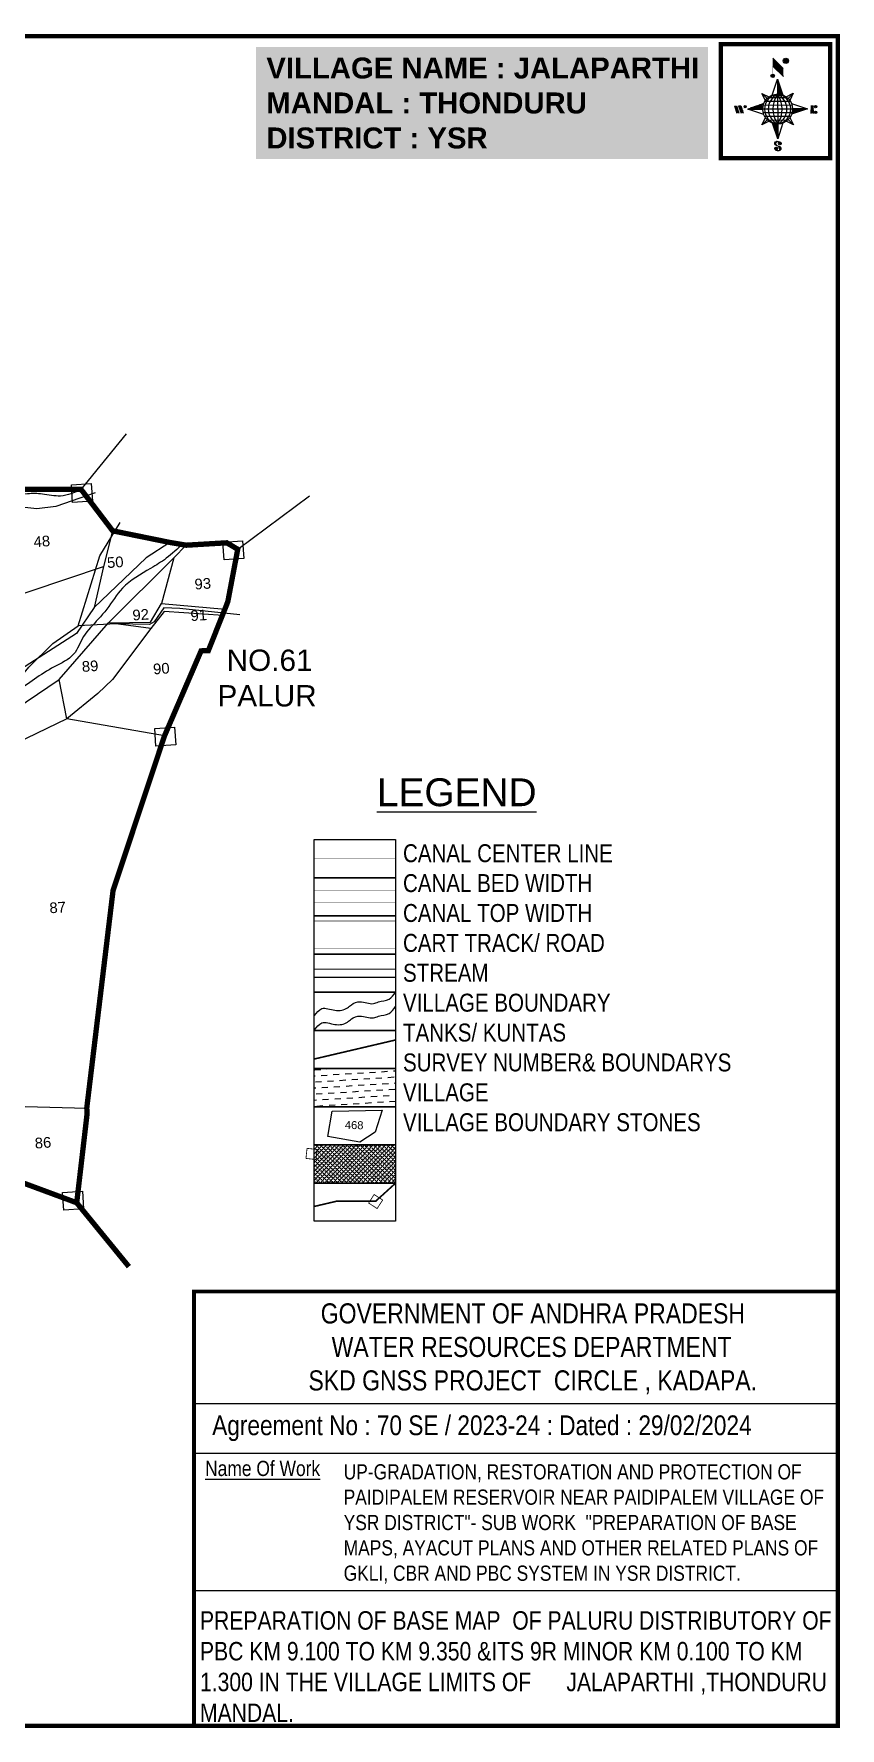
# Model space of a CAD drawing. Header units: inches. Extents: x 205954 to 222158, y 1601811 to 1609435.
# Drawn here: x 207983 to 209195, y 1603328 to 1605871 of the extents above; entities that cross this region are included whole.
import ezdxf
from ezdxf.enums import TextEntityAlignment as Align

# ---------------------------------------------------------------- set-up
doc = ezdxf.new("R2010")
doc.units = ezdxf.units.IN
doc.header["$LTSCALE"] = 15
doc.header["$MEASUREMENT"] = 0
doc.linetypes.add('ACAD_ISO02W100', pattern=[15, 12, -3])
doc.linetypes.add('HIDDEN2', pattern=[0.1875, 0.125, -0.0625])
for name, color, linetype in [('AQUADUCT', 1, 'Continuous'), ('bord', 1, 'Continuous'), ('BOUNDRY STONES', 240, 'Continuous'), ('CANAL1', 7, 'Continuous'), ('FRAME 025', 7, 'Continuous'), ('PAPER SIZE', 5, 'Continuous'), ('PLOT NO', 7, 'Continuous'), ('PLOTS', 7, 'Continuous'), ('PLOTS NO', 7, 'Continuous'), ('ROADS', 1, 'Continuous'), ('STREAMS', 4, 'Continuous'), ('TABLE', 7, 'Continuous'), ('tank', 4, 'Continuous'), ('TEXT', 1, 'Continuous'), ('text2', 7, 'Continuous'), ('TITLEBLOCK', 7, 'Continuous'), ('VILLAGE', 7, 'Continuous'), ('VILLAGE BOUNDRY', 5, 'Continuous'), ('VILLAGE STONES', 240, 'Continuous')]:
    doc.layers.add(name, color=color, linetype=linetype)
doc.styles.add('A', font='arial.ttf')
doc.styles.add('ARIALN', font='ARIALN.TTF')
doc.styles.get("Standard").update_dxf_attribs({"font": 'arial.ttf'})
doc.linetypes.add('DOTS', pattern='A,1e-06,-3,["●",Standard,S=3,R=0,X=-1.25,Y=-1.25],-3', length=6.000001)
pattern_1 = [(267.297113149, (-8720374.938, 50637915.138), (10.5367255337, -0.497431438), [])]
pattern_2 = [(357.297113149, (-8720374.938, 50637915.138), (0.497431438, 10.5367255337), [])]

# ---------------------------------------------------------------- blocks, each defined once
blk = doc.blocks.new('*X6')
at = {"color": 0, "linetype": 'Continuous'}
for p, q in [((6321.6, 240.5), (6322.3, 241.2)), ((6321.6, 240.3), (6322.3, 241)), ((6321.6, 240.1), (6322.3, 240.8)), ((6321.6, 239.9), (6322.4, 240.7)), ((6321.6, 239.8), (6322.4, 240.6)), ((6321.6, 239.6), (6322.5, 240.5)), ((6321.6, 239.4), (6322.5, 240.3)), ((6321.6, 239.2), (6322.6, 240.2)), ((6321.7, 239.1), (6322.6, 240.1)), ((6321.8, 240.8), (6322.4, 241.4)), ((6321.8, 239), (6322.7, 240)), ((6321.8, 239), (6322.8, 239.9)), ((6321.9, 238.9), (6322.9, 239.8)), ((6322, 238.8), (6323, 239.7)), ((6322.1, 241.3), (6322.4, 241.6)), ((6322.1, 238.7), (6323.1, 239.6)), ((6322.2, 238.6), (6323.1, 239.6)), ((6322.3, 238.5), (6323.2, 239.5)), ((6322.4, 238.5), (6323.3, 239.4)), ((6322.5, 238.4), (6323.4, 239.3)), ((6322.7, 238.4), (6323.6, 239.3)), ((6322.8, 238.3), (6323.7, 239.2)), ((6322.9, 238.3), (6323.8, 239.1)), ((6323.1, 238.2), (6323.9, 239.1)), ((6323.2, 238.2), (6324, 239)), ((6323.3, 238.2), (6324.2, 239)), ((6323.5, 238.1), (6324.3, 238.9)), ((6323.7, 238.1), (6324.4, 238.9)), ((6323.8, 238.1), (6324.6, 238.8)), ((6324.1, 238.2), (6324.7, 238.8)), ((6324.3, 238.3), (6324.9, 238.8)), ((6324.6, 238.3), (6325.1, 238.8)), ((6324.8, 238.4), (6325.2, 238.8)), ((6325.1, 238.5), (6325.4, 238.8)), ((6325.4, 238.6), (6325.6, 238.8))]:
    blk.add_line(p, q, dxfattribs=at)
blk = doc.blocks.new('*X5')
at = {"color": 0, "linetype": 'Continuous'}
for p, q in [((6324.4, 240.3), (6324.5, 240.4)), ((6324.6, 240.3), (6324.8, 240.5)), ((6324.7, 240.2), (6325, 240.5)), ((6324.8, 240.2), (6325.2, 240.6)), ((6325, 240.1), (6325.5, 240.6)), ((6325.1, 240.1), (6325.6, 240.6)), ((6325.2, 240), (6325.8, 240.6)), ((6325.3, 240), (6326, 240.6)), ((6325.4, 239.9), (6326.1, 240.6)), ((6325.5, 239.8), (6326.2, 240.5)), ((6325.6, 239.8), (6326.3, 240.5)), ((6325.7, 239.7), (6326.5, 240.4)), ((6325.9, 239.6), (6326.6, 240.3)), ((6326, 239.5), (6326.7, 240.3)), ((6326, 239.4), (6326.8, 240.2)), ((6326.1, 239.3), (6327, 240.2)), ((6326.2, 239.3), (6327.1, 240.1)), ((6326.3, 239.2), (6327.1, 240)), ((6326.4, 239.1), (6327.2, 239.9)), ((6326.5, 239), (6327.3, 239.8)), ((6326.5, 238.9), (6327.4, 239.7)), ((6326.6, 238.8), (6327.5, 239.6)), ((6326.7, 238.7), (6327.5, 239.5)), ((6326.8, 238.6), (6327.6, 239.4)), ((6326.8, 238.5), (6327.7, 239.3)), ((6326.8, 236.5), (6327.4, 237)), ((6326.9, 238.3), (6327.8, 239.2)), ((6326.9, 238.2), (6327.9, 239.1)), ((6326.9, 236.8), (6327.6, 237.4)), ((6327, 238.1), (6327.8, 239)), ((6327, 237.9), (6327.8, 238.8)), ((6327, 237.8), (6327.8, 238.6)), ((6327, 237.6), (6327.8, 238.4)), ((6327, 237.4), (6327.8, 238.2)), ((6327, 237.3), (6327.8, 238)), ((6327, 237.1), (6327.8, 237.9))]:
    blk.add_line(p, q, dxfattribs=at)
blk = doc.blocks.new('H')
at = {"layer": 'bord', "extrusion": (0.000427885, 0.004792, 0.999988)}
h = blk.add_hatch(dxfattribs=at)
h.set_pattern_fill('LINE', color=8, scale=84.387686, angle=-2.7029, style=0)
h.set_pattern_definition(pattern_2)
h.paths.add_polyline_path([(-492, 786, -0.090992), (-448, 775), (-486, 912)])
h = blk.add_hatch(dxfattribs=at)
h.set_pattern_fill('LINE', color=8, scale=84.387686, angle=-92.7029, style=0)
h.set_pattern_definition(pattern_1)
h.paths.add_polyline_path([(-625, 665, -0.090992), (-615, 710), (-751, 671)])
h = blk.add_hatch(dxfattribs=at)
h.set_pattern_fill('LINE', color=8, scale=84.387686, angle=-92.7029, style=0)
h.set_pattern_definition(pattern_1)
h.paths.add_polyline_path([(-246, 647), (-372, 653, -0.090992), (-382, 609)])
h = blk.add_hatch(dxfattribs=at)
h.set_pattern_fill('LINE', color=8, scale=84.387686, angle=-2.7029, style=0)
h.set_pattern_definition(pattern_2)
h.paths.add_polyline_path([(-504, 533, -0.090992), (-549, 543), (-510, 406)])
for p, q in [((-519, 1020, -1217), (-435, 927, -1216)), ((-516, 1087, -1217), (-432, 994, -1217)), ((-538, 774, -1216), (-487, 906, -1216)), ((-487, 906, -1216), (-493, 780, -1216)), ((-487, 906, -1216), (-448, 769, -1216)), ((-627, 794, -1216), (-567, 760, -1216)), ((-627, 794, -1216), (-584, 747, -1215)), ((-599, 731, -1215), (-627, 794, -1216)), ((-421, 753, -1216), (-359, 781, -1216)), ((-359, 781, -1216), (-405, 739, -1216)), ((-359, 781, -1216), (-392, 721, -1215)), ((-865, 701, -1215), (-847, 638, -1215)), ((-847, 700, -1215), (-829, 637, -1215)), ((-829, 699, -1215), (-811, 636, -1215)), ((-829, 699, -1215), (-811, 698, -1215)), ((-811, 698, -1215), (-794, 635, -1215)), ((-752, 665, -1215), (-615, 704, -1215)), ((-752, 665, -1215), (-625, 659, -1215)), ((-619, 614, -1215), (-752, 665, -1215)), ((-639, 526, -1214), (-606, 585, -1215)), ((-246, 641, -1215), (-383, 603, -1215)), ((-379, 693, -1215), (-246, 641, -1215)), ((-373, 647, -1215), (-246, 641, -1215)), ((-213, 669, -1215), (-217, 601, -1215)), ((-197, 600, -1215), (-194, 668, -1215)), ((-639, 526, -1214), (-593, 568, -1215)), ((-577, 553, -1215), (-639, 526, -1214)), ((-511, 400, -1214), (-549, 537, -1214)), ((-460, 533, -1215), (-511, 400, -1214)), ((-505, 527, -1214), (-511, 400, -1214)), ((-371, 513, -1214), (-431, 546, -1215)), ((-371, 513, -1214), (-414, 560, -1215)), ((-399, 576, -1215), (-371, 513, -1214))]:
    blk.add_line(p, q, dxfattribs=at)
at = {"layer": 'bord', "color": 8, "linetype": 'ByBlock', "extrusion": (0.000427885, 0.004792, 0.999988)}
for p, q in [((-386, 711, -1215), (-605, 722, -1215)), ((-411, 744, -1216), (-578, 752, -1216)), ((-493, 780, -1216), (-505, 527, -1214)), ((-373, 647, -1215), (-625, 659, -1215)), ((-378, 616, -1215), (-623, 628, -1215)), ((-375, 679, -1215), (-620, 691, -1215)), ((-392, 585, -1215), (-611, 595, -1215)), ((-420, 555, -1215), (-587, 562, -1215))]:
    blk.add_line(p, q, dxfattribs=at)
at = {"layer": 'bord', "extrusion": (0.000427885, 0.004792, 0.999988), "elevation": -1212}
for points, const_width in [([(-522, 960), (-516, 1093)], 1.61), ([(-434, 933), (-428, 1066)], 1.61), ([(-870, 707), (-846, 706)], 0.642), ([(-829, 643), (-855, 644)], 0.642), ([(-829, 643), (-821, 678)], 0.642), ([(-811, 642), (-784, 641)], 0.642), ([(-793, 641), (-782, 694)], 0.642), ([(-177, 605), (-226, 607)], 0.706), ([(-223, 676), (-174, 673)], 0.706), ([(-195, 645), (-185, 644)], 0.706)]:
    blk.add_lwpolyline(points, dxfattribs=dict(at, const_width=const_width))
for points, const_width in [([(-414, 1073, 1), (-398, 1058, 1)], 22.3), ([(-530, 950, 1), (-520, 939, 1)], 14.8), ([(-776, 697, 1), (-769, 690, 1)], 8.9), ([(-180, 618, 1), (-173, 611, 1)], 9.79), ([(-178, 667, 1), (-171, 660, 1)], 9.79), ([(-525, 322, 1), (-533, 329, 1)], 11.1), ([(-490, 362, 1), (-498, 369, 1)], 11.1)]:
    blk.add_lwpolyline(points, format="xyb", close=True, dxfattribs=dict(at, const_width=const_width))
for points in [[(-537, 317), (-531, 310), (-520, 307), (-505, 307), (-494, 310), (-486, 318), (-487, 326), (-491, 333), (-494, 336), (-503, 341), (-522, 347), (-530, 352), (-534, 355), (-537, 363), (-537, 373), (-530, 381), (-520, 384), (-504, 384), (-493, 380), (-487, 373)], [(-522, 348), (-526, 354), (-528, 361), (-528, 371), (-526, 375), (-521, 381), (-515, 384)], [(-505, 307), (-499, 312), (-497, 319), (-497, 327), (-501, 335), (-509, 343)]]:
    blk.add_lwpolyline(points, dxfattribs=at)
at = {"layer": 'bord', "extrusion": (0.000427885, 0.004792, 0.999988)}
for centre, radius in [((-406, 1065, -1212), 22.3), ((-525, 944, -1212), 14.8), ((-498, 659, -1212), 127), ((-773, 694, -1212), 8.9), ((-177, 615, -1212), 9.79), ((-174, 663, -1212), 9.79), ((-529, 325, -1212), 11.1), ((-494, 365, -1212), 11.1)]:
    blk.add_circle(centre, radius, dxfattribs=at)
at = {"layer": 'bord', "color": 8, "linetype": 'ByBlock', "extrusion": (0.000427885, 0.004792, 0.999988)}
for centre, radius, start, end in [((-482, 658, -1212), 128, 94.9254, 259.6691), ((-437, 656, -1212), 141, 113.2864, 241.308), ((-316, 651, -1212), 222, 142.5892, 212.0053), ((-560, 662, -1212), 141, 293.2864, 61.308), ((-681, 668, -1212), 222, 322.5892, 32.0053), ((-515, 660, -1212), 128, 274.9254, 79.6691)]:
    blk.add_arc(centre, radius, start, end, dxfattribs=at)
at = {"layer": 'bord', "extrusion": (0.000427885, 0.004792, 0.999988)}
for points in [[(-516, 1093, -1212), (-431, 1000, -1212), (-519, 1026, -1212), (-434, 933, -1212)], [(-864, 707, -1212), (-846, 706, -1212), (-846, 644, -1212), (-829, 643, -1212)], [(-829, 705, -1212), (-811, 704, -1212), (-811, 642, -1212), (-793, 641, -1212)], [(-193, 674, -1212), (-197, 606, -1212), (-213, 675, -1212), (-216, 607, -1212)]]:
    blk.add_solid(points, dxfattribs=at)
at = {"layer": 'bord', "extrusion": (0.000427885, 0.004792, 0.999988), "xscale": 7.977342409717546, "yscale": 7.977342409717546, "zscale": 7.977342409717546, "rotation": 138.0840426661453}
for name, p in [('*X5', (38301, -31929, -1212)), ('*X6', (38314, -31951, -1212))]:
    blk.add_blockref(name, p, dxfattribs=at)

msp = doc.modelspace()

# ---------------------------------------------------------------- hatches: boundary and pattern name
at = {"layer": 'tank'}
h = msp.add_hatch(dxfattribs=at)
h.set_pattern_fill('DASH', color=256, scale=72.786407, angle=3.5405, style=0)
h.set_pattern_definition([(3.5405362, (-254822.673, 587668.23), (8.51907268, 9.64279827), [9.09830088, -9.09830088])])
h.paths.add_polyline_path([(208404.7, 1604318.1), (208526.9, 1604318.1), (208526.9, 1604260.8), (208404.7, 1604260.8)])
at = {"layer": 'VILLAGE', "linetype": 'Continuous'}
h = msp.add_hatch(dxfattribs=at)
h.set_pattern_fill('SACNCR', color=256, scale=48.888191, angle=1.5303, style=0)
h.set_pattern_definition([(46.53031993, (-254822.673, 587668.2297), (-3.326254133, 3.15315368), []), (46.53031993, (-254819.4334, 587668.3162), (-3.326254133, 3.15315368), [0, -4.583267905])])
h.paths.add_polyline_path([(208404.7, 1604203.5), (208526.9, 1604203.5), (208526.9, 1604146.1), (208404.7, 1604146.1)])

# ---------------------------------------------------------------- linework, layer by layer
at = {"color": 5, "const_width": 6.55}
msp.add_lwpolyline([(205956.9, 1605868), (209191.4, 1605868), (209191.4, 1603331.3), (205956.9, 1603331.3)], close=True, dxfattribs=at)
at = {"layer": 'BOUNDRY STONES'}
for points in [[(208039.9, 1605194.5), (208069.6, 1605196.5), (208071.4, 1605170), (208041.7, 1605168)], [(208267.4, 1605108.3), (208297.1, 1605110.4), (208298.9, 1605083.9), (208269.2, 1605081.8)], [(208165, 1604828.5), (208194.7, 1604830.5), (208196.5, 1604804), (208166.8, 1604802)], [(208026.6, 1604131.8), (208056.3, 1604133.8), (208058.1, 1604107.3), (208028.4, 1604105.3)]]:
    msp.add_lwpolyline(points, close=True, dxfattribs=at)
at = {"layer": 'CANAL1', "color": 1, "linetype": 'HIDDEN2', "ltscale": 100, "const_width": 0.599}
msp.add_lwpolyline([(208404.7, 1604633.3), (208526.9, 1604633.3)], dxfattribs=at)
at = {"layer": 'CANAL1', "color": 5, "ltscale": 100, "const_width": 0.599}
for points in [[(208526.9, 1604584.9), (208404.7, 1604584.9)], [(208526.9, 1604567), (208404.7, 1604567)]]:
    msp.add_lwpolyline(points, dxfattribs=at)
at = {"layer": 'CANAL1', "color": 1, "ltscale": 100, "const_width": 0.599}
for points in [[(208526.9, 1604539.6), (208404.7, 1604539.6)], [(208526.9, 1604497.7), (208404.7, 1604497.7)]]:
    msp.add_lwpolyline(points, dxfattribs=at)
at = {"layer": 'FRAME 025', "lineweight": -3}
for points in [[(208224.1, 1603815.4), (209191.4, 1603815.4)], [(208223.7, 1603740.7), (209191, 1603740.7)], [(208221.6, 1603534.6), (209188.8, 1603534.6)]]:
    msp.add_lwpolyline(points, dxfattribs=at)
at = {"layer": 'PAPER SIZE', "color": 5, "const_width": 5.76}
msp.add_lwpolyline([(209191.4, 1603331.3), (208224.1, 1603331.3), (208224.1, 1603983.4), (209191.4, 1603983.4)], close=True, dxfattribs=at)
at = {"layer": 'PLOT NO'}
for points in [[(208404.7, 1604661.9), (208526.9, 1604661.9), (208526.9, 1604604.6), (208404.7, 1604604.6)], [(208404.7, 1604604.6), (208526.9, 1604604.6), (208526.9, 1604547.3), (208404.7, 1604547.3)], [(208404.7, 1604547.3), (208526.9, 1604547.3), (208526.9, 1604490), (208404.7, 1604490)], [(208404.7, 1604490), (208526.9, 1604490), (208526.9, 1604432.7), (208404.7, 1604432.7)], [(208404.7, 1604432.7), (208526.9, 1604432.7), (208526.9, 1604375.4), (208404.7, 1604375.4)], [(208404.7, 1604375.4), (208526.9, 1604375.4), (208526.9, 1604318.1), (208404.7, 1604318.1)], [(208404.7, 1604318.1), (208526.9, 1604318.1), (208526.9, 1604260.8), (208404.7, 1604260.8)], [(208404.7, 1604260.8), (208526.9, 1604260.8), (208526.9, 1604203.5), (208404.7, 1604203.5)], [(208404.7, 1604203.5), (208526.9, 1604203.5), (208526.9, 1604146.1), (208404.7, 1604146.1)], [(208404.7, 1604146.1), (208526.9, 1604146.1), (208526.9, 1604088.8), (208404.7, 1604088.8)]]:
    msp.add_lwpolyline(points, close=True, dxfattribs=at)
msp.add_lwpolyline([(208425.2, 1604216.2), (208431.5, 1604254), (208506.9, 1604255.7), (208496, 1604222.6), (208473.2, 1604207.4), (208425.2, 1604216.2)], dxfattribs=at)
at = {"layer": 'PLOT NO', "color": 4}
for points in [[(208404.7, 1604397.2), (208415.9, 1604408), (208435.6, 1604405.7), (208454.8, 1604409.4), (208460.4, 1604413.9), (208473.3, 1604418.4), (208483.5, 1604416.7), (208493.6, 1604415.6), (208501.2, 1604418.1), (208517, 1604422.3), (208526.9, 1604432.7)], [(208404.7, 1604375.8), (208415.9, 1604386.6), (208435.6, 1604384.3), (208454.8, 1604387.9), (208460.4, 1604392.5), (208473.3, 1604396.9), (208483.5, 1604395.2), (208493.6, 1604394.2), (208501.2, 1604396.6), (208517, 1604400.9), (208526.9, 1604411.2)]]:
    msp.add_spline(points, degree=3, dxfattribs=at)
at = {"layer": 'PLOTS'}
for points in [[(208101.8, 1605125.3), (208088, 1605071.7), (208073.8, 1605010.4)], [(207939.5, 1604846.5), (208021.5, 1604901.9), (208095.6, 1604987.4), (208193.9, 1605084.8), (208212.3, 1605103.7)], [(208187.9, 1605107.8), (208152, 1605084.5), (208073.8, 1605010.4), (208047.7, 1604971), (207963.3, 1604917)], [(207846.6, 1604997.6), (207867.7, 1604995.4), (207922.4, 1605016), (208088, 1605071.7)], [(208193.9, 1605084.8), (208175.4, 1605016), (208270.9, 1605007.6)], [(208095.6, 1604987.4), (208158.7, 1604988.1), (208175.4, 1605016)], [(208268, 1604998.2), (208179.1, 1605004.2), (208159.3, 1604978.9), (208101.7, 1604902.1), (208079.6, 1604881.1), (208033.2, 1604843.2), (207957.3, 1604806.4), (207888.8, 1604759.9), (207875.9, 1604792.6)], [(208159.3, 1604978.9), (208095.6, 1604987.4)], [(208179.7, 1604817.5), (208033.2, 1604843.2), (208021.5, 1604901.9)], [(207933.1, 1604262.2), (208062.9, 1604258.8)]]:
    msp.add_lwpolyline(points, dxfattribs=at)
at = {"layer": 'ROADS'}
for points in [[(208075.5, 1605182.1), (208016.4, 1605161.9), (207987.8, 1605158.2), (207946.9, 1605162.6), (207870.8, 1605159.9), (207782.9, 1605146.9), (207748.9, 1605136.7), (207678.4, 1605137.6), (207572.5, 1605093.6), (207509.5, 1605058.5), (207455, 1605011.4), (207384, 1604939.2), (207374.7, 1604928.6)], [(206673.4, 1603920.3), (206801.6, 1604005.8), (206911.5, 1604083.1), (206975.1, 1604138.5), (207035.7, 1604185.2), (207096.7, 1604265.7), (207196.6, 1604293), (207230.1, 1604318.3), (207308.5, 1604372.2), (207357.6, 1604401.3), (207358.3, 1604420.9), (207438.3, 1604452.3), (207490.7, 1604486.9), (207523.8, 1604528.7), (207616.3, 1604575.7), (207767.1, 1604729.3), (207872.1, 1604796.6), (207975.7, 1604920.7), (208012.1, 1604956.2), (208049.9, 1604982.5), (208082.3, 1605087.5), (208113.2, 1605137.8)], [(208292.8, 1604999.2), (208202.7, 1605008.6), (208178.9, 1605009.9), (208164.4, 1604988.8), (208157.4, 1604984.8), (208107, 1604985.8), (208049.9, 1604982.5)]]:
    msp.add_lwpolyline(points, dxfattribs=at)
at = {"layer": 'ROADS', "ltscale": 0.15, "const_width": 1.2}
msp.add_lwpolyline([(208404.7, 1604467.3), (208526.9, 1604467.3)], dxfattribs=at)
at = {"layer": 'ROADS', "linetype": 'DOTS', "ltscale": 0.5}
msp.add_lwpolyline([(208404.7, 1604455.3), (208526.9, 1604455.3)], dxfattribs=at)
at = {"layer": 'STREAMS'}
for points in [[(208054.4, 1605187.4), (208023.5, 1605177.5), (207996.2, 1605180.5), (207973.9, 1605180.8), (207955.1, 1605177.5), (207939.2, 1605176.9), (207928.7, 1605181), (207904.5, 1605173.6), (207892.2, 1605172.2)], [(208207, 1605106), (208182.4, 1605084), (208158.9, 1605068.9), (208116.6, 1605039), (208092.9, 1605007.8), (208080.2, 1604992.6), (208058, 1604966.4), (208043, 1604939.9), (208014, 1604921.1), (207955.5, 1604882.5), (207917.2, 1604849.4), (207903, 1604818.6), (207858.5, 1604793), (207815, 1604761.2), (207795.5, 1604745.6), (207792.1, 1604740.1), (207775.4, 1604734.6), (207764.3, 1604719), (207743.9, 1604703.4), (207731.7, 1604676.5), (207703.9, 1604664.7), (207689.5, 1604640.3), (207673.8, 1604625.6), (207641.6, 1604586.1), (207587.5, 1604553), (207519.3, 1604525.3), (207497.5, 1604506.9), (207499.1, 1604491), (207486.3, 1604469.8), (207482.7, 1604447.2), (207490.3, 1604415.2), (207486.4, 1604393.1), (207475.2, 1604387.8), (207446.9, 1604389.2), (207434.4, 1604394.4), (207413.3, 1604386.7), (207399.7, 1604369.4), (207369.3, 1604365.2), (207347.7, 1604362.2), (207325.7, 1604360.1), (207277.1, 1604323.4), (207248.3, 1604301.6), (207229.2, 1604285.9), (207219.8, 1604276.2), (207202.6, 1604265.6), (207189.5, 1604256.7), (207173.9, 1604252.6), (207149.9, 1604242.2), (207121.6, 1604236.5), (207094, 1604235), (207074.6, 1604224.2), (207058.5, 1604196.6), (207031.3, 1604159), (207015.2, 1604145.7), (206999.1, 1604124.7), (206992, 1604114.4), (206979.3, 1604092.6), (206969.5, 1604079.8), (206957.9, 1604071.2), (206935.3, 1604051.7), (206925, 1604039.3), (206886.2, 1604043), (206854.9, 1604036.2), (206819.6, 1604010.9), (206805.8, 1603999.3), (206792.9, 1603988.2), (206773.9, 1603981), (206757.7, 1603976), (206746.7, 1603966), (206738, 1603957.7), (206716.5, 1603951.8), (206700.4, 1603951.2)]]:
    msp.add_spline(points, degree=3, dxfattribs=at)
at = {"layer": 'text2', "color": 200, "const_width": 6.72}
msp.add_lwpolyline([(209179.7, 1605855.9), (209015.5, 1605855.9), (209015.5, 1605684.8), (209179.7, 1605684.8)], close=True, dxfattribs=at)
at = {"layer": 'VILLAGE BOUNDRY'}
for points in [[(208054.4, 1605187.4), (208122.5, 1605271.1)], [(208289.7, 1605097.6), (208397.4, 1605178)]]:
    msp.add_lwpolyline(points, dxfattribs=at)
at = {"layer": 'VILLAGE BOUNDRY', "linetype": 'HIDDEN2', "ltscale": 15, "const_width": 8}
msp.add_lwpolyline([(207930.3, 1605187.4), (208054.4, 1605187.4), (208101.8, 1605125.3), (208187.9, 1605107.8), (208212.3, 1605103.7), (208273.3, 1605107.3), (208289.7, 1605097.6), (208274.8, 1605018.9), (208245.6, 1604945.5), (208234.7, 1604945.1), (208179.7, 1604817.5), (208102.4, 1604585.3), (208062.9, 1604258.8), (208063.5, 1604251.1), (208047.8, 1604116.6), (208126.2, 1604020.7), (208047.8, 1604116.6), (207913.5, 1604166.3)], dxfattribs=at)
at = {"layer": 'VILLAGE BOUNDRY', "linetype": 'ACAD_ISO02W100', "ltscale": 2, "const_width": 2.4}
for points in [[(208404.7, 1604332.4), (208526.9, 1604361)], [(208404.7, 1604111.1), (208438.5, 1604119), (208497, 1604119), (208526.9, 1604146.1)]]:
    msp.add_lwpolyline(points, dxfattribs=at)
at = {"layer": 'VILLAGE STONES', "const_width": 1.22}
for points in [[(208393.8, 1604198.3), (208409, 1604196.6), (208407.3, 1604181.5), (208392.2, 1604183.2)], [(208486.4, 1604116.2), (208494.6, 1604129), (208507.4, 1604120.7), (208499.1, 1604107.9)]]:
    msp.add_lwpolyline(points, close=True, dxfattribs=at)

# ---------------------------------------------------------------- block references
at = {"layer": 'AQUADUCT', "color": 1, "xscale": 0.176492090949961, "yscale": 0.176492090949961, "zscale": 0.176492090949961, "rotation": 3.078330600073182}
msp.add_blockref('H', (209194.8, 1605648, 214.9), dxfattribs=at)

# ---------------------------------------------------------------- texts
at = {"layer": 'PLOT NO'}
msp.add_text('468', height=11.98, rotation=358.6877, dxfattribs=at).set_placement((208464.6, 1604233.2), align=Align.MIDDLE_CENTER)
at = {"layer": 'PLOTS NO'}
for s, p in [('48', (207995.4, 1605109.5)), ('50', (208105.7, 1605078.2)), ('93', (208237.2, 1605045.9)), ('92', (208143.9, 1604999.4)), ('91', (208231.1, 1604998.5)), ('89', (208067.9, 1604922.2)), ('90', (208174.9, 1604918.5)), ('87', (208019.2, 1604559.9)), ('86', (207997.2, 1604206.8))]:
    msp.add_text(s, height=16, rotation=3.9112, dxfattribs=at).set_placement(p, align=Align.MIDDLE_CENTER)
at = {"layer": 'TABLE', "extrusion": (0.000201441, 0.004807, 0.999988), "style": 'A'}
msp.add_text('%%ULEGEND', height=41.77, rotation=359.9999, dxfattribs=at).set_placement((208618.7, 1604714.1, 7755.7), align=Align.MIDDLE)
at = {"layer": 'TEXT', "insert": (208332.7, 1605835.8), "char_height": 31.5, "width": 647.762, "attachment_point": 1, "bg_fill": 1, "box_fill_scale": 1.5, "bg_fill_color": 254, "bg_fill_transparency": 0}
msp.add_mtext('{\\fArial|b1|i0|c0|p34;\\C1;VILLAGE NAME :\\C5; JALAPARTHI\\P\\C1;MANDAL : \\C5;THONDURU\\P\\C1;DISTRICT : \\C5;YSR}', dxfattribs=at)
at = {"layer": 'TEXT', "insert": (208215.2, 1604947), "char_height": 32.006, "width": 233.145, "attachment_point": 1}
msp.add_mtext('\\pi57.76849;NO.61 \\P\\pi44.03623;PALUR', dxfattribs=at)
at = {"layer": 'TITLEBLOCK', "extrusion": (0.000201441, 0.004807, 0.999988), "style": 'ARIALN'}
msp.add_text('%%UName Of Work', height=22.813, rotation=359.9999, dxfattribs=at).set_placement((208240.7, 1603687.7, 7748))
at = {"layer": 'TITLEBLOCK', "extrusion": (0.000201441, 0.004807, 0.999988), "attachment_point": 1, "text_direction": (1, -1e-06, -0.000201), "style": 'ARIALN'}
for s, insert, char_height, width in [('CANAL CENTER LINE \\PCANAL BED WIDTH {\\H1.52882x; }\\PCANAL TOP WIDTH {\\H1.35255x; }\\PCART TRACK/ ROAD{\\H1.4113x; }\\PSTREAM {\\H1.39172x; }\\PVILLAGE BOUNDARY{\\H1.39825x; }\\PTANKS/ KUNTAS{\\H1.39607x; }\\PSURVEY NUMBER& BOUNDARYS{\\H1.3968x; }\\PVILLAGE{\\H1.39655x; }\\PVILLAGE BOUNDARY STONES{\\H1.39664x; }', (208538, 1604654.8), 26.917, 564.344), ('\\pi39.47189;GOVERNMENT OF ANDHRA PRADESH  \\P\\pi55.88351;WATER RESOURCES DEPARTMENT      \\P\\pi21.02296;SKD GNSS PROJECT  CIRCLE , KADAPA.', (208374.9, 1603965.6, -4.6), 30.169, 711.537), ('Agreement No : 70 SE / 2023-24 : Dated : 29/02/2024', (208251.4, 1603797.4, -5.5), 29.656, 957.273), ('UP-GRADATION, RESTORATION AND PROTECTION OF PAIDIPALEM RESERVOIR NEAR PAIDIPALEM VILLAGE OF YSR DISTRICT"- SUB WORK  "PREPARATION OF BASE MAPS, AYACUT PLANS AND OTHER RELATED PLANS OF GKLI, CBR AND PBC SYSTEM IN YSR DISTRICT.', (208448.8, 1603724.1, -4.8), 22.8127, 736.364), ('PREPARATION OF BASE MAP  OF {\\C1;PALURU DISTRIBUTORY OF PBC }KM 9.100 TO KM 9.350{\\C1; &ITS 9R MINOR }KM 0.100 TO KM 1.300{\\C1; }IN THE VILLAGE LIMITS OF      {\\C5;JALAPARTHI },{\\C5;THONDURU} MANDAL.', (208233, 1603503.5), 27.7093, 978.925)]:
    msp.add_mtext(s, dxfattribs=dict(at, insert=insert, char_height=char_height, width=width))

doc.saveas('drawing.dxf')
